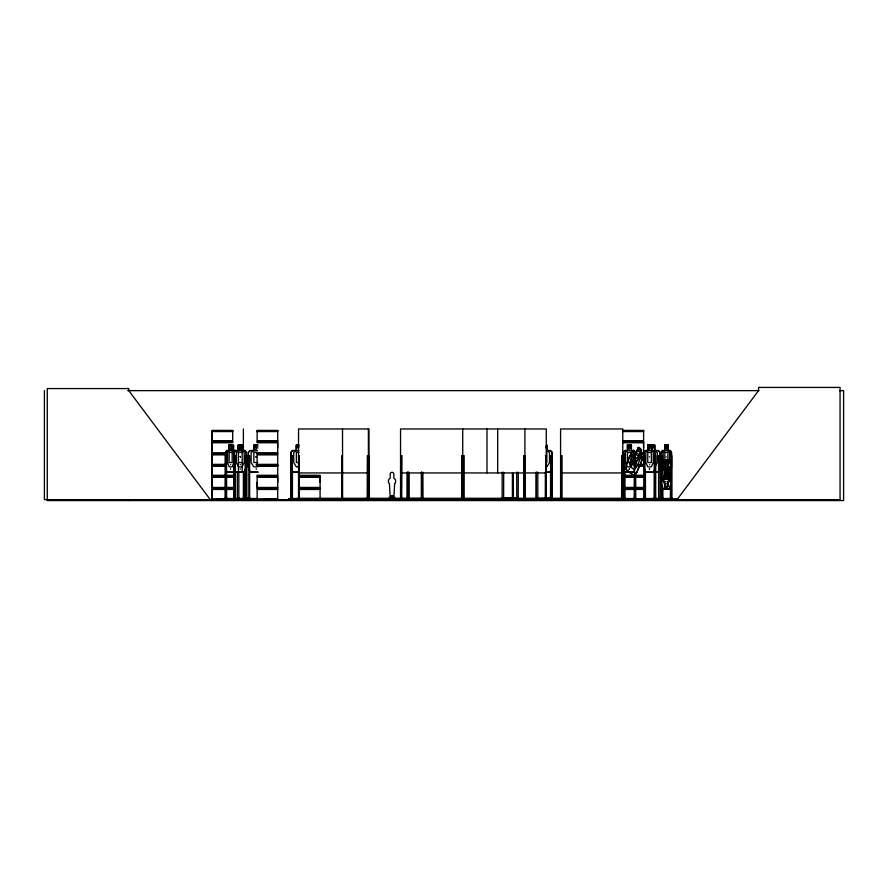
<?xml version="1.0" encoding="UTF-8"?>
<svg xmlns="http://www.w3.org/2000/svg" width="888" height="888" viewBox="0 0 888 888"><rect width="100%" height="100%" fill="white"/><g stroke="black" fill="none" stroke-linecap="round" stroke-linejoin="round"><path stroke-width="1.33" d="M232.7 487.434L212.132 487.434L212.154 477.333L232.7 477.333M225.075 452.847L212.132 452.847L212.154 442.746L232.7 442.746M277.722 487.434L257.143 487.434L257.165 482.384M277.7 482.384L277.7 477.333M277.7 447.796L277.7 442.746M320.057 482.384L320.057 477.333L299.511 477.333M643.6 447.796L643.6 442.746L623.043 442.746M251.903 499.622L251.915 498.745L246.242 498.745M613.73 499.567L649.683 499.511M630.214 499.622L630.08 498.745L644.61 498.745M506.815 499.655L531.746 499.655M639.571 455.011L641.935 456.765L642.446 459.374L637.073 471.961L633.899 475.691L625.64 469.341L626.562 463.836L631.923 451.282L633.865 450.46C639.105 457.431 635.497 440.925 641.691 450.327L639.504 455.078L640.57 457.997L636.84 466.744L633.499 469.142L630.269 466.611L630.136 461.516L633.877 452.769L636.274 452.558M632.134 451.426L626.684 463.902L625.64 469.341M211.488 499.655L252.392 499.655M211.877 498.823L211.932 499.655M225.985 499.544L225.874 498.057M666.222 456.909L666.377 456.909M669.741 488.855L670.84 483.616L670.84 469.186M669.818 489.033L671.084 483.649L671.095 465.146L670.096 459.917M662.515 459.74L661.338 465.146L661.216 483.649L662.315 488.855M661.482 465.146L662.592 459.917M671.228 466.877L670.684 469.497L671.483 466.91L671.483 452.369L670.318 450.46L668.031 450.46M670.917 469.597L671.483 466.91M665.789 463.936L665.911 463.37M665.789 473.781L665.911 473.215M649.394 456.909L649.55 456.843M653.89 472.105L655.166 466.877L655.166 452.447L653.89 450.649M653.99 472.283L655.422 466.91L655.422 452.369L654.079 450.46L651.47 450.46M654.112 472.283L655.422 466.91M231.846 498.823L231.912 499.655M295.97 499.655L320.135 499.655M296.426 499.511L296.514 498.745L296.514 499.655M629.148 456.909L629.326 456.909M240.215 456.543L240.348 457.054M633.954 472.283L635.32 466.91L635.442 452.369L634.032 450.46L631.324 450.46M240.215 446.697L240.348 447.208M244.755 472.105L246.209 466.877L244.844 472.283M394.139 499.6L409.102 499.511M456.288 499.655L469.574 499.655M566.433 499.511L540.87 499.544M638.05 498.823L638.128 499.655M617.77 499.511L617.859 498.745L617.859 499.567M239.261 499.511L239.338 498.745L239.372 499.655M298.546 447.208L298.812 446.997M298.546 457.054L298.59 456.909M550.327 472.105L552.092 466.877M550.46 472.283L552.303 466.91L552.303 452.369L550.405 450.46L546.986 450.46L546.986 445.055M552.303 466.91L550.493 472.283L544.988 472.283M256.077 447.208L256.255 446.609M256.077 457.054L256.255 456.454M660.084 466.877L658.285 472.105L645.099 472.105M298.468 447.186L298.712 446.609M298.468 457.043L298.712 456.454M256.033 447.219L256.199 446.631M256.033 457.076L256.199 456.476M233.788 462.548L232.179 466.877L229.171 466.877L227.55 462.548L227.55 452.447L229.171 450.649L229.171 445.232M667.92 466.877L669.574 462.548L669.574 452.447L667.92 450.649L667.92 445.232M663.98 467.31L664.812 465.146M288.045 499.655L292.396 499.511M288.8 499.511L288.911 498.745L291.342 498.745M533.388 499.655L537.817 499.511M225.086 464.624L211.932 464.901L225.086 465.046M500.288 499.655L502.652 499.511M636.152 452.558L638.272 447.874M639.382 455.078L641.38 450.394L638.15 447.874M642.179 459.351L636.851 471.839L633.755 475.469M666.022 466.278L665.978 465.823M226.862 450.46L225.796 452.469L225.685 466.899L226.684 472.283L244.966 472.283M226.829 472.283L225.796 466.877L225.829 452.403L226.906 450.649M661.183 469.208L662.27 467.21M661.327 469.208L662.315 467.388M661.449 499.655L661.394 452.403L662.448 450.46L664.857 450.46M662.048 469.597L661.538 452.403L662.592 450.46M661.649 452.469L662.637 450.649M671.095 479.553L670.096 481.374L667.765 481.374L667.765 486.791L664.668 486.791L664.668 481.374L662.448 481.374M670.129 450.649L671.228 452.447L671.206 479.631L670.14 481.562L667.876 481.562L667.876 486.968L664.557 486.968L664.557 481.562M652.147 449.239L651.881 449.594M546.853 466.877L549.494 462.548L549.494 452.447L546.853 450.649L546.819 445.232M654.678 466.877L657.375 462.548L657.375 452.447L654.678 450.649L654.678 445.232L647.774 445.232M643.756 499.655L643.822 452.403L645.043 450.46L648.218 450.46M645.132 472.283L643.944 466.877L643.944 452.403L645.165 450.46M644.078 452.469L645.221 450.649M623.243 499.655L623.321 452.403L624.719 450.46L627.439 450.46L627.317 445.055L631.446 445.055L631.446 450.46M624.775 450.649L623.576 452.469L623.576 466.877M235.498 472.283L234.132 466.899L234.132 452.403L235.42 450.46M234.221 499.655L234.254 452.403L235.531 450.46M235.598 450.649L234.388 452.469L234.388 466.877L235.598 472.105M677.033 499.655L758.552 390.631L758.552 387.423L840.059 387.423L840.059 499.655L44.4 499.655L44.4 390.631M391.919 495.881L392.13 496.536M636.974 471.839L633.899 475.691M298.856 445.055L296.181 445.055L296.226 450.46L292.585 450.46L290.898 452.403L290.809 499.655M292.618 450.46L290.942 452.403L290.998 499.655M291.12 452.469L292.696 450.649M517.837 499.544L517.482 498.29M212.132 499.6L225.086 499.234M257.098 499.611L277.733 499.211L277.7 489.466M621.733 499.655L621.733 455.677L623.187 455.677L623.221 499.544M627.45 450.649L625.452 452.447L625.452 462.548L627.45 466.877L631.19 466.877L633.188 462.548L633.188 452.447L631.19 450.649M238.417 450.649L236.397 452.447L236.397 462.548L238.417 466.877L242.18 466.877L244.2 462.548L244.2 452.447L242.18 450.649L242.058 445.232L238.295 445.232M257.143 464.624L257.143 454.878L277.722 454.878L277.722 464.624L256.943 464.901L277.733 465.157M654.567 499.544L654.534 498.057M554.634 499.544L554.767 498.745L566.533 498.745L566.533 499.655M666.033 481.396L666.056 481.418M617.393 499.544L617.238 498.745L624.053 498.745M228.26 499.544L228.405 498.745L228.427 499.655M632.012 451.426L633.843 450.66M649.55 469.33L649.55 468.709L649.383 469.297M298.834 465.101L298.812 464.557M240.371 464.668L240.382 464.602M298.823 465.179L298.823 464.624M240.237 469.264L240.237 468.775M629.248 469.33L629.359 468.731L629.137 469.297M256.266 469.33L256.188 468.775M127.739 390.631L758.974 390.631M839.438 390.631L843.6 390.631L843.6 500.577L47.264 500.577L47.264 388.567L128.782 388.567L128.782 390.631L210.29 499.655M212.11 430.924L232.723 430.924L232.678 440.714L212.132 440.714L212.132 430.98L232.723 430.946M277.722 440.714L257.143 440.714L257.143 430.98L277.733 430.924L277.7 440.714M643.634 430.924L623.021 430.924L643.634 430.969L643.6 440.714L623.043 440.714M257.132 430.946L277.733 430.946M232.678 431.568L212.154 431.568L212.154 440.714M257.165 431.568L277.7 431.568M623.065 431.568L643.6 431.568M211.988 441.414L232.845 441.414M256.998 441.414L277.866 441.414M622.899 441.414L643.756 441.414M211.988 442.046L232.845 442.046M256.998 442.046L277.866 442.046M622.899 442.046L643.756 442.046M257.143 442.746L277.722 442.746L277.7 452.847M242.313 450.46L242.313 445.055L238.162 445.055L238.162 450.46M257.709 445.055L253.657 445.055L253.657 450.46L249.961 450.46L248.24 452.403L248.24 466.899L249.917 472.283L257.531 472.283M647.641 445.055L654.856 445.055L654.856 450.46L658.352 450.46L660.261 452.369L660.261 466.91L658.408 472.283L644.999 472.283L643.944 466.899M229.015 445.232L232.179 445.232M257.62 445.232L253.835 445.232L253.835 450.649L251.126 452.447L251.126 462.548L253.835 466.877L257.62 466.877M298.856 445.232L296.359 445.232L296.359 450.649L293.717 452.447L293.717 462.548L296.359 466.877L298.823 466.877M631.312 445.232L627.45 445.232L627.572 450.649M664.823 445.232L668.054 445.232M257.986 446.131L254.734 446.131L254.734 447.941L257.986 447.941M651.603 446.131L653.768 446.131L653.768 447.941L651.603 447.941M240.126 449.006L240.126 449.628M629.181 449.073L629.126 449.594M649.428 449.073L649.372 449.594M256.177 449.561L256.355 449.017L256.121 449.628M229.06 450.46L226.718 450.46L225.829 452.403M232.134 450.46L238.417 450.46M242.18 450.46L244.922 450.46M226.762 450.649L244.866 450.649M257.62 450.649L250.05 450.649L248.418 452.469L248.418 466.877L250.05 472.105L258.341 472.105M292.663 450.649L298.823 450.649M546.819 450.649L550.371 450.649M624.653 450.649L633.976 450.649M645.099 450.649L658.285 450.649L660.084 452.447L660.084 499.655M662.504 450.649L670.274 450.649M655.422 452.369L655.3 499.655M671.483 452.369L671.483 499.655M238.417 452.447L242.18 452.447M257.62 452.447L253.835 452.447L253.835 462.548L257.62 462.548M298.823 452.447L296.359 452.447L296.359 462.548L298.823 462.548M623.321 452.403L623.443 466.899L624.675 472.283M257.143 452.847L277.722 452.847M640.592 452.847L643.622 452.847L643.622 442.746M211.988 453.557L225.119 453.557M256.998 453.557L277.866 453.557M622.899 453.557L624.297 453.557M640.703 453.557L643.756 453.557M211.988 454.179L225.119 454.179M256.998 454.179L277.866 454.179M622.899 454.179L624.297 454.179M640.703 454.179L643.756 454.179M212.132 464.624L212.132 454.878L225.075 454.878M638.461 454.878L643.622 454.878M233.833 455.677L235.331 455.677L235.431 499.655L235.464 498.057L233.688 498.057L233.711 499.655M244.811 455.677L246.298 455.677M290.842 455.677L292.43 455.677M298.535 455.677L299.278 455.677L299.367 498.512M342.513 455.677L341.769 455.677L341.691 498.512M400.544 455.677L401.998 455.677L401.709 498.512M545.332 455.677L546.264 455.677M550.516 455.677L552.092 455.677M560.583 455.677L562.037 455.677L562.037 499.655M623.365 455.677L624.475 455.677L624.475 499.655M643.878 455.677L644.932 455.677L644.932 499.655M660.084 455.677L658.596 455.677L658.596 499.655M661.471 455.677L662.393 455.677L662.393 462.548M641.935 456.765L642.446 459.374M662.37 459.74L670.318 459.74L671.339 465.123M662.448 459.917L670.24 459.917M667.798 461.793L664.368 461.793L664.368 467.21L666.155 472.216C667.587 463.447 671.406 466.489 666.866 473.415C671.128 479.875 667.687 483.039 666.211 474.636C664.757 483.017 661.094 479.931 665.489 473.371L663.258 467.166L664.39 467.144M664.479 461.971L667.687 461.971M238.417 462.548L242.18 462.548M225.075 464.357L212.154 464.357L212.154 454.878M257.165 464.357L277.7 464.357M640.559 464.357L643.6 464.357M640.614 464.624L643.634 464.646M638.45 465.046L643.634 465.157M212.132 465.168L225.075 465.168M257.143 465.168L277.722 465.168M638.472 465.168L643.622 465.168M212.11 465.512L225.086 465.512L212.11 465.556L212.132 475.302L232.7 475.302M277.733 465.512L257.132 465.512L277.733 465.556L277.7 475.302M225.075 466.156L212.154 466.156L212.154 475.302M257.165 466.156L277.7 466.156M638.439 466.156L643.6 466.156M290.898 466.899L292.574 472.283M623.443 466.899L624.553 472.283L634.076 472.283M661.538 466.899L661.904 469.597M662.126 467.21L664.513 467.21M667.654 467.21L669.929 467.21M662.171 467.388L669.885 467.388M661.216 469.142L661.072 483.649L662.093 489.033L669.963 489.033M670.94 469.119L669.785 467.21M226.762 472.105L244.866 472.105M292.663 472.105L299.445 472.105M546.287 472.105L550.371 472.105M624.653 472.105L633.854 472.105L635.186 466.877L635.186 452.447M292.529 472.283L299.456 472.283M298.535 472.938L368.398 472.938M401.931 472.938L462.737 472.938M464.069 472.938L546.264 472.938M561.96 472.938L621.4 472.938M257.143 475.302L277.722 475.302M299.511 475.302L320.08 475.302M624.419 475.302L633.333 475.302M635.986 475.302L643.622 475.302M211.988 476.001L232.845 476.001M256.998 476.001L277.866 476.001M299.367 476.001L320.224 476.001M624.297 476.001L633.333 476.001M636.03 476.001L643.756 476.001M211.988 476.634L232.845 476.634M256.998 476.634L277.866 476.634M299.367 476.634L320.224 476.634M624.297 476.634L633.333 476.634M636.03 476.634L643.756 476.634M624.419 477.333L633.333 477.333M635.986 477.333L643.622 477.333M664.701 481.562L662.404 481.562L661.338 479.576M661.216 483.649L662.237 489.033M665.878 485.447L665.9 486.002M299.511 487.434L320.08 487.434L320.08 477.333M624.419 487.434L633.333 487.434M635.986 487.434L643.622 487.434M211.988 488.145L232.845 488.145M256.998 488.145L277.866 488.145M299.367 488.145L320.224 488.145M624.297 488.145L633.333 488.145M636.03 488.145L643.756 488.145M211.988 488.766L232.845 488.766M256.998 488.766L277.866 488.766M299.367 488.766L320.224 488.766M624.297 488.766L633.333 488.766M636.03 488.766L643.756 488.766M662.171 488.855L669.885 488.855M212.132 499.211L212.132 489.466L232.7 489.466M277.722 489.466L257.143 489.466L257.143 499.211M299.511 489.466L320.08 489.466L320.08 499.211M624.419 489.466L633.333 489.466M635.986 489.466L643.622 489.466M389.277 497.269L389.71 498.79M394.783 497.269L394.35 498.79M226.651 498.057L225.03 498.057L225.064 499.655M239.016 498.057L237.185 498.512M243.201 498.057L244.133 498.057M292.596 498.057L290.676 498.057L290.676 499.655M298.446 498.057L299.367 498.057M341.68 498.057L342.601 498.057L342.513 428.96M367.188 498.057L369.508 498.057M400.41 498.057L402.153 498.057M407.093 498.057L409.002 498.512M423.188 498.057L421.267 498.512M501.975 498.057L518.437 498.057M512.298 498.057L513.442 498.057M525.474 498.057L523.742 498.512L524.153 498.057M536.052 498.057L537.973 498.512M545.332 473.448L545.332 498.057L546.375 498.057M552.258 498.057L537.839 498.512L537.795 472.172M621.5 498.057L625.008 498.057M643.733 498.057L645.598 498.512M654.101 498.057L655.855 498.057L655.821 499.655M661.327 498.057L662.981 498.057M622.588 498.29L297.591 498.29L297.591 499.655M226.163 498.512L245.055 498.512M249.806 498.512L257.498 498.512M292.463 498.512L298.856 498.512M463.88 498.512L464.291 498.057L461.571 498.512L462.104 455.677M621.611 498.512L622.266 498.512M624.597 498.512L634.465 498.512M645.054 498.512L658.419 498.512M662.492 498.512L670.806 498.512M239.372 498.745L218.603 498.823L218.681 499.655M316.639 498.745L322.2 498.745M486.591 498.745L492.163 498.745M649.794 499.655L649.794 498.745L661.482 498.745M665.19 499.655L665.19 498.745L678.288 498.823M225.075 498.945L212.154 498.945L212.154 489.466M257.165 498.945L277.7 498.945M635.975 498.945L643.6 498.945M635.997 499.234L643.634 499.211M421.256 499.544L426.085 499.655M256.466 464.602L256.133 465.146L256.443 464.668M649.616 464.668L649.628 464.602M230.725 464.668L230.725 464.579M264.613 499.511L265.379 499.655M554.856 499.544L554.8 498.745M251.815 499.511L251.737 498.745L251.704 499.655M641.269 498.823L641.18 499.655M363.026 499.511L375.791 499.655M662.048 499.544L662.148 498.057M649.816 498.745L649.949 499.544L678.787 499.655M617.26 498.745L617.315 499.433M665.212 498.745L665.334 499.544M633.743 450.46L641.813 456.887M625.785 469.253L633.877 475.469M651.348 450.649L653.257 452.447L653.257 462.548L651.348 466.877L647.774 466.877L645.865 462.548L645.865 452.447L647.774 450.649L647.774 445.055M550.327 450.649L552.092 452.447L552.092 498.29M244.811 450.46L246.353 452.369L246.287 499.655M244.755 450.649L246.209 452.447M633.91 450.46L635.309 452.447M653.945 450.46L655.3 452.447M670.174 450.46L671.372 452.447M669.741 467.388L670.973 469.186M667.909 465.146L669.574 469.475L669.574 479.576M664.823 466.877L663.158 462.548L663.158 452.447L664.823 450.649L664.712 445.055L668.165 445.055L668.165 450.46M291.075 466.877L292.696 472.105M240.26 446.631L240.415 447.197M240.26 456.476L240.415 457.043M644.078 466.877L645.221 472.105M670.174 459.74L671.228 465.146M671.139 498.057L671.206 499.655M670.806 498.057L670.806 499.655M670.462 462.548L670.462 455.677L671.828 455.677L671.794 499.655L671.939 498.057L670.318 498.057L670.362 499.655M670.462 484.537L670.429 499.655M668.031 445.055L668.054 450.649M667.798 467.21L667.92 452.447L664.823 452.447L664.823 462.548M667.909 469.475L667.909 479.576M667.654 461.793L667.687 467.388M667.543 461.971L667.543 467.388L669.186 469.186L669.186 479.287L667.543 483.616L664.479 483.616L662.825 479.287L662.825 469.186L664.479 467.388L664.513 461.793M666.2 449.039L666.2 449.594M664.857 445.055L664.968 450.649M662.837 487.29L662.803 499.655M662.492 498.057L662.492 499.655M662.393 487.29L662.393 499.655M661.926 455.677L661.926 469.43M661.926 483.172L661.926 499.655M661.826 498.057L661.826 499.655M661.516 498.057L661.516 499.655M660.261 499.655L660.261 498.057L658.419 498.057L658.419 499.655M659.917 498.057L659.917 499.655M658.763 498.057L658.763 499.655M655.699 499.655L655.699 455.677L654.245 455.677L654.123 499.655M655.422 498.057L655.422 499.655M655.055 498.057L655.111 499.655M654.889 498.057L654.889 499.655M654.645 472.172L654.645 499.655M654.301 498.057L654.301 499.655M651.603 445.055L651.603 450.46M651.47 445.055L651.47 450.649M647.896 445.232L647.896 450.649M645.421 472.172L645.454 498.512M645.332 472.172L645.332 498.29M645.054 498.057L645.054 499.655M644.688 498.057L644.755 499.655M644.166 498.057L644.166 499.655M643.944 498.057L643.944 499.655M635.819 499.655L635.819 498.057L634.054 498.057L634.088 499.655M635.697 472.172L635.697 499.655M635.442 498.057L635.442 499.655M635.309 473.548L635.309 499.655M635.064 498.057L635.131 499.655M634.465 498.057L634.465 499.655M634.21 474.925L634.21 499.655M631.324 445.055L631.312 450.649M624.852 472.172L624.852 498.29M624.597 498.057L624.597 499.655M624.231 498.057L624.286 499.655M623.753 455.677L623.753 499.655M623.631 498.057L623.631 499.655M623.443 498.057L623.443 499.655M622.777 456.443L622.777 428.96L560.583 428.96L560.583 499.655M622.322 498.057L622.377 499.655M622.144 455.677L622.144 499.655M622.022 498.057L622.022 499.655M621.689 473.448L621.611 499.655M562.16 499.655L562.16 498.057L560.45 498.057L560.461 499.655M561.749 498.057L561.749 499.655M561.227 498.057L561.227 499.655M561.172 498.057L561.172 499.655M560.994 455.677L560.872 499.655M551.959 455.677L551.959 498.29M550.638 455.677L550.516 498.29M546.853 452.447L546.853 462.548M546.264 498.057L546.264 428.96L400.544 428.96L400.544 498.057M545.976 446.131L545.976 447.941M545.898 455.677L545.898 498.057M545.709 455.677L545.643 498.512M536.352 472.172L536.352 498.29M536.219 472.172L536.219 498.29M525.319 498.057L525.319 455.677L523.865 455.677L523.865 498.057M524.908 428.96L524.908 456.443M524.275 455.677L524.275 498.057M518.27 472.172L518.215 498.29M516.727 472.172L516.783 498.29M513.331 473.448L513.397 498.512M512.964 473.448L513.031 498.512M512.776 473.448L512.776 498.057M512.398 473.448L512.398 498.057M503.685 472.172L503.629 498.29M502.142 472.172L502.142 498.29M497.68 428.96L497.68 472.938M494.561 499.655L494.561 498.745L493.262 498.745L493.262 499.655M494.316 498.745L494.316 499.655M493.517 498.745L493.517 499.655M486.99 428.96L486.99 472.938M485.137 499.655L485.137 498.745L480.885 498.745L480.885 499.655M483.594 498.745L483.594 499.655M482.684 498.745L482.684 499.655M482.473 498.745L482.473 499.655M464.169 498.057L464.169 455.677L461.693 455.677L461.693 498.057M463.148 455.677L463.125 498.057M462.715 428.96L462.737 456.443M422.877 472.172L423.021 498.29M421.578 472.172L421.578 498.29M421.434 472.172L421.411 498.512L408.857 498.512L408.835 472.172M408.691 472.172L408.691 498.29M407.403 472.172L407.403 498.29M407.248 472.172L407.248 498.29M400.954 455.677L400.954 498.057M392.873 498.79L392.873 495.582L391.186 495.582L391.186 498.79M369.364 498.057L369.364 455.677L367.332 455.677L367.21 498.512L367.61 498.057M368.953 456.443L368.953 428.96L298.535 428.96L298.535 498.057M368.798 455.677L368.798 498.057M368.398 428.96L368.398 498.057M368.198 498.057L367.787 498.512L367.732 473.448M367.91 473.448L367.91 498.057M324.608 499.655L324.608 498.745L323.31 498.745L323.31 499.655M324.353 498.745L324.353 499.655M323.554 498.745L323.554 499.655M315.173 499.655L315.173 498.745L310.933 498.745L310.933 499.655M313.631 498.745L313.631 499.655M312.731 498.745L312.731 499.655M312.509 498.745L312.509 499.655M297.236 446.131L297.236 447.941M292.43 472.172L292.463 499.655M292.296 455.677L292.296 499.655M292.108 498.057L292.096 499.655M288.944 498.745L288.944 499.655M277.7 487.434L277.722 477.333L257.143 477.333L257.143 487.434M249.806 499.655L249.806 498.057L247.974 498.057L247.974 499.655M249.639 499.655L249.639 455.677L248.141 455.677L248.141 499.655M249.461 498.057L249.461 499.655M248.318 498.057L248.318 499.655M246.431 499.655L246.431 498.057L244.655 498.057L244.677 499.655M246.098 452.447L246.098 466.877M245.921 455.677L245.921 498.29M245.432 498.057L245.432 499.655M245.377 498.057L245.377 499.655M245.188 455.677L245.188 499.655M245.055 498.057L245.055 499.655M244.811 469.43L244.811 499.655M243.379 428.96L243.379 450.949M243.39 472.083L243.368 498.512M242.191 445.055L242.18 472.283M240.104 449.039L240.104 449.594M238.85 472.172L238.85 498.29M238.417 445.232L238.417 472.283M238.284 445.055L238.295 450.649M237.362 472.172L237.362 498.29M235.076 498.057L235.076 499.655M234.954 472.172L234.954 499.655M234.399 498.057L234.454 499.655M234.088 498.057L234.088 499.655M233.855 499.655L233.788 452.447L232.179 450.649L232.279 445.055L228.915 445.055L228.915 450.46M233.622 445.055L233.622 450.46M233.433 445.232L233.433 450.649M232.534 446.131L232.534 447.941M232.034 445.232L232.034 450.649M230.514 449.039L230.514 449.594M230.525 468.742L230.525 469.297M229.06 445.055L229.015 450.649M226.618 498.057L226.618 499.655L226.518 455.677L225.175 455.677L225.208 499.655M226.063 472.172L226.163 499.655M225.796 498.057L225.796 499.655M225.63 455.677L225.53 499.655M212.132 442.746L212.132 452.847M212.132 477.333L212.132 487.434M128.782 499.655L128.782 500.577M635.209 454.134L635.186 459.629C639.704 453.701 642.568 458.896 635.475 461.305C637.451 471.739 632.678 469.874 634.354 461.76C629.692 468.031 626.673 462.748 634.054 460.151L634.165 453.113L635.209 454.134M394.627 483.86L393.861 498.002L390.198 498.002L389.444 483.86A3.663 3.663 0 0 1 390.198 478.088L390.198 474.137A1.832 1.832 0 0 1 392.03 472.305A1.832 1.832 0 0 1 393.861 474.137L393.861 478.088A3.663 3.663 0 0 1 394.627 483.86M230.536 447.064L230.536 447.064M230.536 456.909L230.536 456.909M666.222 447.064L666.233 446.997M649.394 447.064L649.405 446.997M629.148 447.064L629.159 446.997M651.914 447.064L651.914 447.064M635.608 454.112L631.868 462.859L635.109 465.39L638.838 456.643L635.608 454.112M638.516 449.106L637.85 450.66L639.926 452.292L640.592 450.727L638.516 449.106M232.7 430.525L212.132 430.525L232.723 430.569M277.722 430.525L257.143 430.525L277.733 430.569M643.622 430.525L623.043 430.525L643.634 430.569M231.635 446.131L229.703 446.131L229.703 447.941L231.635 447.941L231.635 446.131M241.514 446.131L239.094 446.131L239.094 447.941L241.514 447.941L241.514 446.131M630.524 446.131L628.116 446.131L628.116 447.941L630.524 447.941L630.524 446.131M650.704 446.131L648.407 446.131L648.407 447.941L650.704 447.941L650.704 446.131M667.365 446.131L665.378 446.131L665.378 447.941L667.365 447.941L667.365 446.131M232.179 452.447L229.171 452.447L229.171 462.548L232.179 462.548L232.179 452.447M631.19 452.447L627.45 452.447L627.45 462.548L631.19 462.548L631.19 452.447M651.348 452.447L647.774 452.447L647.774 462.548L651.348 462.548L651.348 452.447M666.999 462.881L665.023 462.881L665.023 464.679L666.999 464.679L666.999 462.881M643.634 465.512L638.483 465.512L643.634 465.556M667.543 469.186L664.479 469.186L664.479 479.287L667.543 479.287L667.543 469.186M243.967 498.512L243.967 472.083L243.945 498.512"/></g></svg>
